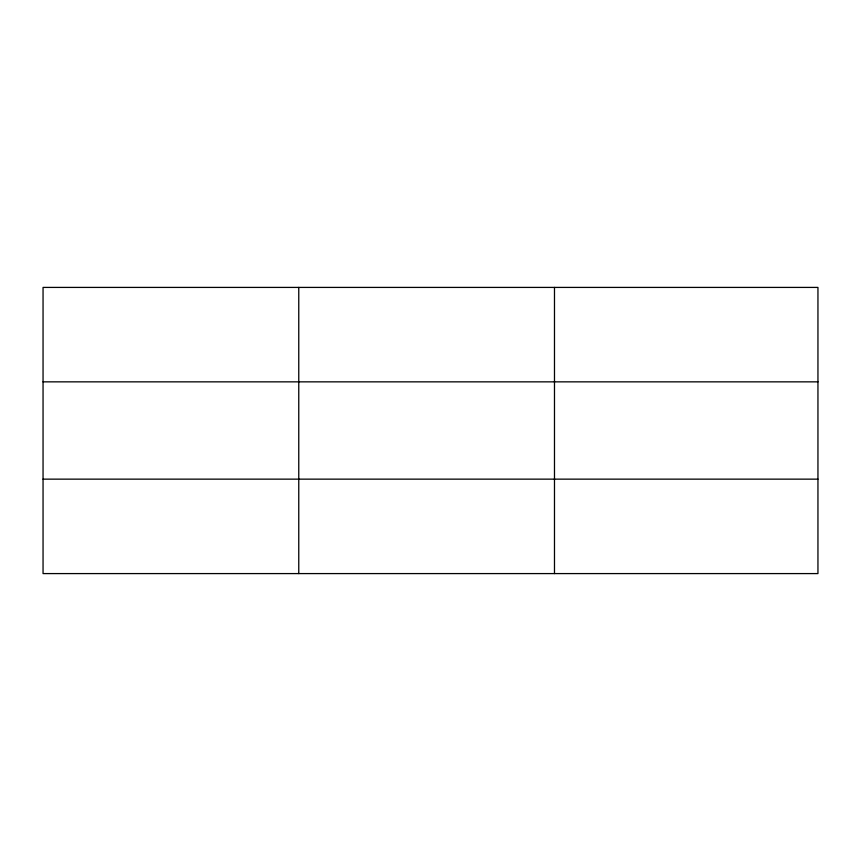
<?xml version="1.0" encoding="UTF-8"?>
<svg xmlns="http://www.w3.org/2000/svg" width="861" height="861" viewBox="0 0 861 861"><rect width="100%" height="100%" fill="white"/><g stroke="black" fill="none" stroke-linecap="round" stroke-linejoin="round"><path stroke-width="1.29" d="M298.767 287.413L298.767 573.587M554.484 287.413L554.484 573.587M817.95 381.853L817.95 287.413L43.05 287.413L43.05 573.587L817.95 573.587L817.95 381.853L43.05 381.853M43.05 479.146L817.95 479.146"/></g></svg>
